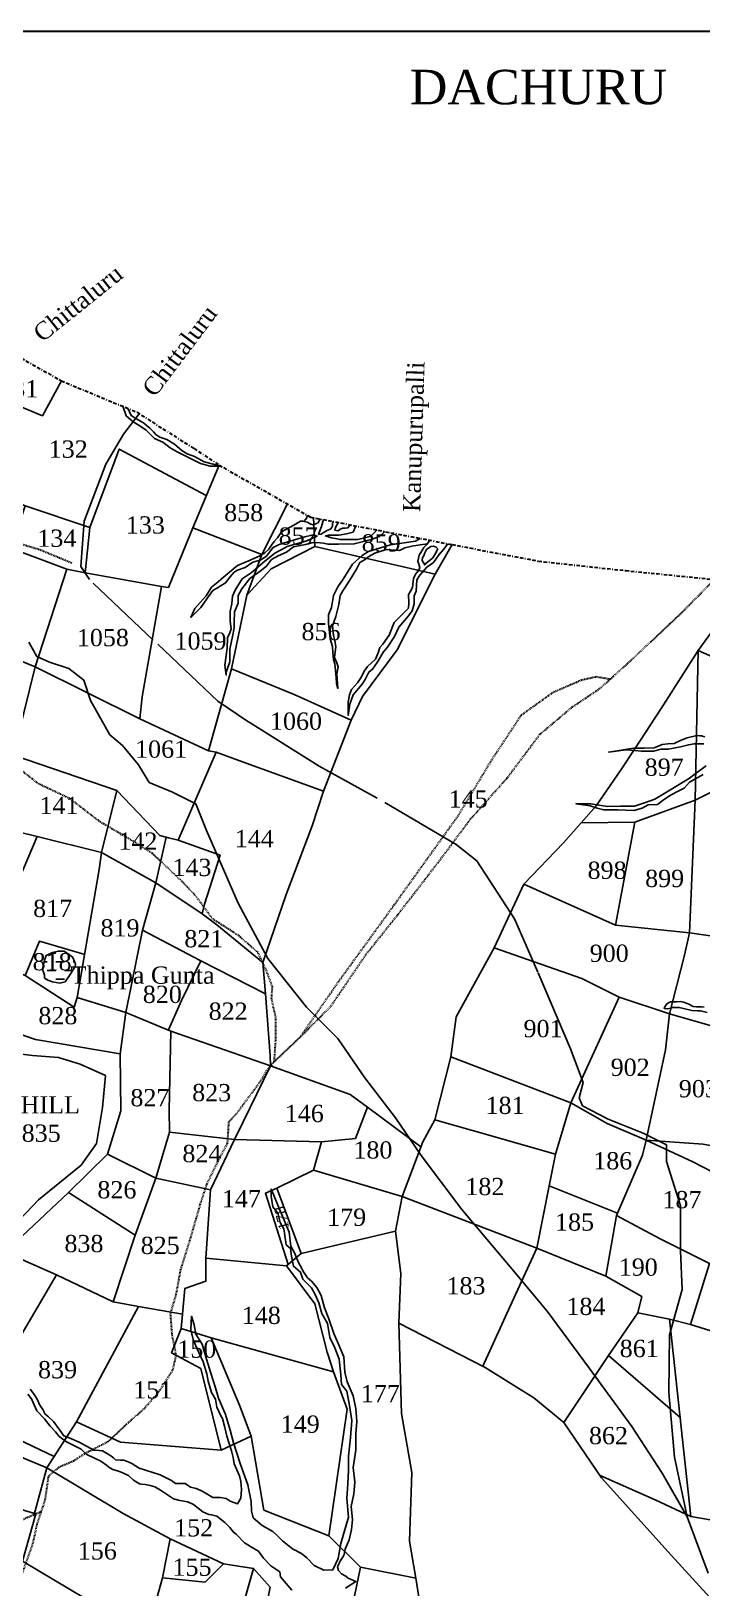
# Model space of a CAD drawing. Header units: inches. Extents: x 36 to 754, y 139 to 910.
# Drawn here: x 316.4 to 413.7, y 684.2 to 910 of the extents above; entities that cross this region are included whole.
import ezdxf

# ---------------------------------------------------------------- set-up
doc = ezdxf.new("R2010")
doc.units = ezdxf.units.IN
doc.header["$MEASUREMENT"] = 0
for name, pattern in [('ACAD_ISO02W100', [15, 12, -3]), ('ACAD_ISO07W100', [3, 0, -3]), ('BORDER', [1.75, 0.5, -0.25, 0.5, -0.25, 0, -0.25])]:
    doc.linetypes.add(name, pattern=pattern)
for name, color, linetype in [('CARTTRACK', 30, 'ACAD_ISO02W100'), ('HILL', 8, 'Continuous'), ('NALA', 4, 'Continuous'), ('SURVEY_BND', 7, 'Continuous'), ('SURVEY_NO', 7, 'Continuous'), ('TEXT', 7, 'Continuous'), ('WATER_BODY', 4, 'Continuous')]:
    doc.layers.add(name, color=color, linetype=linetype)
doc.layers.add('FOOTPATH', color=150, linetype='ACAD_ISO07W100', lineweight=30)
doc.layers.add('VILL_BOUNDARY', color=6, linetype='BORDER', lineweight=30)
doc.styles.get("Standard").update_dxf_attribs({"font": 'TIMES.TTF'})

msp = doc.modelspace()

# ---------------------------------------------------------------- hatches: boundary and pattern name
at = {"layer": 'WATER_BODY'}
h = msp.add_hatch(dxfattribs=at)
h.set_pattern_fill('DASH', color=256, scale=10, style=0)
h.paths.add_polyline_path([(322.09, 773.14), (322.79, 774.3), (322.87, 774.66), (322.73, 775.04), (322.47, 775.61), (321.95, 776.06), (321.19, 776.52), (320.34, 776.54), (319.54, 776.33), (318.59, 775.89), (318.34, 775.25), (318.09, 773.92), (318.38, 773.06), (318.38, 772.64), (318.83, 772.32), (319.54, 772.09), (320.58, 771.92), (321.36, 772.11)])
h.paths.add_polyline_path([(321.32, 770.2), (343.4, 770.2), (343.4, 775.23), (321.32, 775.23)], flags=9)
h.paths.add_polyline_path([(315.99, 773.08), (322.8, 773.08), (322.8, 776.89), (315.99, 776.89)], flags=9)

# ---------------------------------------------------------------- linework, layer by layer
at = {"lineweight": 30}
msp.add_lwpolyline([(36.11, 909.96), (753.74, 909.96), (753.74, 139.44), (36.11, 139.44)], close=True, dxfattribs=at)
at = {"layer": 'CARTTRACK'}
for points in [[(414.62, 686.36), (411.61, 694.49), (409.73, 703.18), (408.92, 712.55), (409.03, 720.91), (410.86, 727.49), (410.64, 733.07), (410.64, 739.61), (408.6, 746.05), (408.58, 748.46), (405.2, 750.15), (400.13, 752.19), (396.39, 754.09), (395.93, 755.26), (396.49, 757.51), (394.65, 762.37), (389.94, 773.5), (386.56, 781.23), (381.08, 789.64), (378.06, 791.99), (366.61, 798.73), (358.22, 803.38), (347.98, 809.77), (343.51, 812.81), (334.14, 821.66), (324.87, 830.42), (323.64, 832.32), (324.1, 838.91), (327.28, 847.17), (329.84, 851.52), (332.11, 854.48)], [(411.61, 694.49), (407.95, 700.85), (403.54, 707.63), (397.42, 716), (391.26, 724.32), (386.15, 730.48), (378.92, 739.06), (372.99, 746.9), (369.28, 752.36), (364.81, 758.19), (360.91, 763.87), (356.39, 768.43), (350.74, 775.47), (346.44, 783.49), (341.88, 794.06), (340.29, 797.92), (336.95, 799.59), (333.56, 800.99), (331.98, 803.57), (329.67, 806.37), (327.86, 807.9), (325.05, 812.9), (324.05, 815.83), (321.88, 817.55), (319.08, 818.45), (317.27, 819.26), (316.1, 821.34)]]:
    msp.add_lwpolyline(points, dxfattribs=at)
at = {"layer": 'FOOTPATH', "ltscale": 0.0001}
for points in [[(322.31, 832.81), (317.72, 834.72), (313.18, 836.09), (309.78, 837.26), (302.54, 840.12), (301.17, 840.52), (297.15, 841.39), (295.65, 841.74), (294.17, 842.32), (292.77, 842.89)], [(351.7, 760.53), (355.53, 764.17), (359.89, 768.52), (365.07, 776.14), (369.61, 781.82), (375.7, 789.7), (380.2, 795.74), (385.47, 801.63), (390.28, 808.04), (394.92, 811.95), (399, 814.69), (404.04, 819.27), (411.34, 826.16), (415.53, 830.44)], [(355.53, 764.17), (361.06, 772.17), (369.11, 783.26), (378.35, 796.14), (383.29, 804.34), (387.58, 810.83), (392.12, 814.08), (396.28, 815.89), (398.36, 816.35), (400.45, 816.01)], [(316.68, 690.6), (317.32, 693.52), (318.48, 696.99), (318.96, 700.41), (320.44, 701.73), (322.56, 702.63), (324.28, 703.74), (327.6, 705.45), (330.3, 707.99), (332.89, 710.26), (335.16, 712.93), (337, 715.83), (337.47, 717.97), (336.89, 720.85), (336.65, 724.02), (337.47, 726.74), (338.13, 730.36), (339.46, 734.58), (340.96, 739.79), (341.89, 742.69), (343.85, 746.71), (344.91, 748.61), (345.12, 751.81), (346.1, 752.81), (349.65, 757.59), (350.66, 759.28), (351.7, 760.53), (351.91, 763.57), (351.91, 766.98), (351.3, 769.68), (351.43, 771.39), (350.53, 773.8), (349.34, 776.33), (346.5, 778.81), (342.77, 781.19), (340.42, 784.41), (338.3, 786.68), (333.97, 790.74), (330.88, 792.7), (326.49, 795.24), (321.98, 798.69), (317.5, 800.8), (313.59, 803.84)], [(273.05, 649.94), (274.12, 653.49), (274.3, 657.75), (274.71, 660.85), (274.65, 664.65), (275.34, 666.45), (276.06, 672.11), (277.1, 676.46), (277.94, 680.36), (278.54, 681.86), (280.42, 683.9), (282.63, 686.56), (284.39, 687.54), (286.12, 687.69), (291.62, 687.9), (295.29, 687.63), (300.06, 688.14), (302.52, 689.04), (308.43, 690.74), (311.33, 692.41), (313.42, 693.45), (315.18, 694.14), (316.85, 694.85), (317.96, 695.33)], [(314.25, 683.76), (316.68, 690.6)]]:
    msp.add_lwpolyline(points, dxfattribs=at)
at = {"layer": 'HILL', "ltscale": 0.0001}
msp.add_lwpolyline([(310.43, 733.65), (312.94, 735.71), (317.47, 740.48), (323.66, 745.5), (325.89, 748.66), (326.78, 753.87), (327.19, 758.5), (323.55, 760.16), (320.39, 761.13), (316.63, 761.41), (313.47, 761.81), (311.94, 761.41), (310.8, 759.59), (309.75, 757.33), (308.82, 749.83), (307.04, 744.82), (305.98, 740.05), (306.02, 735.59), (308.05, 734.17), (309.5, 733.81), (310.43, 733.65)], dxfattribs=at)
at = {"layer": 'NALA'}
for points in [[(329.7, 855.55), (330.21, 854.16), (331.21, 853.3), (332.19, 852.72), (333.09, 852.1), (334.3, 850.88), (335.54, 850.37), (336.61, 849.55), (337.59, 848.96), (339.93, 847.8), (341.01, 847.28), (342.39, 846.86), (343.93, 846.88), (341.53, 847.5), (340.11, 848.27), (339.08, 848.67), (338.3, 849.16), (337.24, 850.04), (336.12, 850.74), (335.11, 851.1), (334.49, 851.47), (334.17, 851.83), (333.65, 852.38), (333.09, 852.83), (332.7, 853.15), (331.59, 853.79), (330.92, 854.22), (330.7, 854.77), (330.46, 855.24)], [(367.73, 837.4), (366.96, 836.65), (365.73, 836.25), (363.3, 835.59), (361.02, 835.57), (359.44, 835.57), (358.82, 835.72), (357.85, 835.78), (357.14, 835.76), (356.21, 835.51), (354.5, 835.19), (353.47, 834.4), (352.24, 833.87), (351.3, 833.36), (350.58, 832.37), (349.65, 831.64), (348.15, 830.59), (346.98, 829.1), (346.45, 828.11), (346.45, 827.02), (345.9, 825.73), (345.86, 824.18), (345.88, 823.44), (345.64, 822.15), (345.24, 820.35), (345.24, 818.51), (344.71, 816.98), (344.73, 816.57), (344.5, 818), (344.84, 820.5), (344.9, 821.99), (345.26, 822.69), (345.45, 823.3), (345.29, 824.42), (345.29, 825.82), (345.54, 826.94), (345.65, 828), (346.03, 828.9), (347.04, 830.52), (348.32, 831.41), (349.29, 832.24), (350.01, 832.84), (351.79, 834.27), (353.15, 834.98), (353.57, 835.21), (356.43, 836.05), (357.24, 836.41), (357.91, 836.73), (357.55, 836.88), (357.13, 836.88), (356.34, 836.69), (355.13, 836.35), (352.42, 835.5), (351.53, 835.08), (350.5, 833.75), (349.63, 833.24), (348.57, 832.94), (347.45, 832.2), (346.34, 831.81), (345.88, 831.52), (345.3, 830.82), (344.63, 829.95), (343.44, 829.25), (342.76, 828.83), (341.93, 827.62), (341.06, 826.39), (340, 825.36), (339.6, 824.94), (340.17, 826.22), (340.92, 827.11), (341.81, 828.08), (342.59, 829.32), (343.57, 830.12), (344.35, 830.76), (345.22, 831.5), (345.81, 832.03), (346.37, 832.48), (348.21, 833.25), (349.59, 833.89), (350.31, 834.31), (350.9, 834.86), (351.3, 835.44), (351.66, 835.97), (352.15, 836.48), (352.72, 837.33), (354.54, 838.32), (355.5, 838.91), (355.82, 838.91), (356.45, 838.77), (357, 838.45), (357.32, 838.38), (358.04, 838.64), (358.35, 839.22)], [(356, 838.87), (356.41, 839.4), (356.46, 839.77)], [(358.81, 839.13), (358.53, 838.13), (358.19, 837.26), (358.11, 836.98), (358.51, 837.02), (358.78, 837.21), (358.78, 837.21), (359.29, 837.49), (359.89, 837.79), (360.12, 838.15), (360.14, 838.41), (360.17, 838.87)], [(363.54, 838.21), (363.13, 837.3), (362.16, 837.04), (361.86, 837), (361.37, 836.9), (361.06, 836.87), (359.51, 836.85), (359.1, 836.77), (359.1, 836.77), (359.97, 836.47), (360.55, 836.39), (361.18, 836.26), (361.71, 836.26), (362.58, 836.26), (362.9, 836.26), (363.81, 836.26), (365.55, 836.68), (365.78, 836.81), (366.6, 837.62)], [(360.96, 838.72), (360.52, 837.87), (360.46, 837.6), (360.97, 837.51), (360.97, 837.51), (361.24, 837.72), (361.65, 837.87), (361.97, 837.89), (362.37, 837.92), (362.72, 838.37)], [(373.92, 835.63), (372.88, 835.46), (371.66, 835.25), (370.65, 835.03), (369.87, 834.66), (367.91, 834.81), (366.3, 834.27), (365.39, 833.77), (364.78, 833.27), (364.08, 832.91), (363.64, 831.92), (362.55, 830.2), (361.65, 828.79), (361.27, 828.13), (361.06, 826.81), (360.61, 825.06), (360.15, 823.74), (360.3, 822.31), (360.48, 821.54), (360.6, 820.71), (360.45, 819.15), (360.79, 818.35), (360.94, 817.77), (360.79, 816.76), (360.93, 814.64), (360.74, 815.37), (360.66, 816.25), (360.48, 818.19), (360.29, 818.84), (360.18, 819.85), (360.15, 820.72), (359.8, 821.82), (359.56, 824.07), (359.55, 825.3), (359.99, 826.36), (360.27, 828.14), (360.89, 829.36), (361.68, 830.49), (363.04, 832.64), (364.45, 833.9), (365.37, 834.48), (367.59, 835.19), (368.53, 835.46), (372.16, 836), (372.85, 836.4)], [(376.88, 835.62), (376.25, 834.8), (375.63, 834.06), (374.81, 832.9), (373.83, 832.23), (372.82, 831.08), (372.38, 830.4), (372.29, 828.73), (371.97, 828.06), (371.97, 826.91), (371.7, 825.88), (371.17, 825.17), (369.76, 823.53), (369.11, 822.15), (368.11, 820.61), (367.52, 819.94), (366.6, 818.38), (365.96, 817.42), (365.4, 817.02), (364.88, 815.95), (364.44, 815.27), (363.14, 813.73), (362.65, 812.36), (362.43, 810.72), (362.4, 812.7), (362.6, 813.7), (362.88, 814.49), (363.77, 815.47), (364.35, 816.32), (364.72, 817.14), (365.21, 817.82), (366.37, 818.87), (366.76, 819.8), (367.01, 820.57), (367.42, 821.07), (368.34, 822.39), (369.09, 824.2), (369.99, 825.14), (371.16, 826.27), (371.21, 827.01), (371.16, 828.24), (371.41, 828.67), (371.73, 829.26), (371.88, 830.57), (372.19, 831.22), (372.65, 831.77), (372.79, 832.16), (372.5, 833.09), (372.72, 833.98), (373.11, 834.61), (373.41, 835.08), (373.59, 835.29), (373.82, 835.49), (374.28, 836.12)], [(414.01, 806.62), (413.18, 806.62), (412.6, 806.62), (411.76, 806.48), (410.63, 806.18), (408.85, 805.82), (407.81, 805.82), (406.7, 805.53), (405.88, 805.53), (404.94, 805.53), (403.98, 805.62), (402.67, 805.73), (400.21, 805.4), (403.78, 805.98), (405.36, 805.98), (406.78, 806.02), (407.95, 806.53), (408.8, 806.63), (409.68, 806.65), (410.73, 807.13), (411.6, 807.47), (412.97, 807.8), (413.42, 807.76), (413.69, 807.75), (414.14, 807.63)], [(413.9, 802.18), (411.91, 801.04), (411.15, 800.18), (410.27, 799.73), (409.18, 799.15), (408.12, 798.45), (407.28, 797.8), (405.91, 797.77), (405.06, 797.27), (403.83, 796.92), (401.55, 797.02), (399.5, 797.02), (398.53, 797.27), (397.53, 797.63), (395.45, 797.92), (397.6, 797.9), (400.05, 797.5), (401.92, 797.57), (403.96, 797.58), (405.56, 798.08), (406.88, 798.57), (409.07, 799.89), (411.92, 801.61), (412.92, 802.42), (414.33, 803.44)], [(414.07, 768.44), (413.67, 768.46), (412.93, 768.46), (412.48, 768.52), (411.81, 768.84), (411.6, 768.97), (411.04, 769.17), (410.58, 769.22), (410.05, 769.21), (409.15, 769.18), (408.64, 768.92), (408.34, 768.47), (408.26, 768.22), (408.65, 768.16), (409.26, 768.28), (409.42, 768.36), (410.05, 768.36), (410.44, 768.36), (411.05, 768.22), (412.28, 767.93), (413.1, 767.89), (413.52, 767.89), (414.47, 767.66)], [(362.01, 684.16), (363.53, 685.15), (362.43, 685.62), (362.06, 685.9), (361.45, 686.23), (361, 686.74), (360.86, 687.27), (361.05, 687.72), (361.31, 688.2), (361.67, 688.76), (361.84, 689.04), (361.98, 689.8), (362.57, 691.2), (362.91, 692.66), (363.02, 694.12), (362.85, 696.02), (363.22, 697.87), (363.39, 699.53), (363.16, 701.66), (363.5, 704.16), (363.53, 706.54), (363.67, 708.36), (363.5, 710.24), (363.16, 712.07), (362.29, 714.11), (361.93, 715.51), (361.76, 717.73), (361.03, 719.56), (360.32, 721.1), (359.62, 723.23), (358.97, 724.8), (358.5, 726.62), (357.88, 727.75), (357.09, 728.7), (356.53, 729.18), (355.94, 730.05), (355.46, 730.98), (355.15, 731.51), (354.67, 732.68), (354.11, 733.77), (353.85, 735.8), (353.15, 737.51), (352.22, 739.7), (351.6, 741.26), (351.24, 742.05), (351.24, 741.01), (351.49, 739.49), (352.19, 738.57), (352.56, 737.2), (353.07, 736.3), (353.21, 735.29), (353.43, 733.97), (354.05, 733.41), (354.19, 732.29), (354.5, 730.86), (355.48, 730.01), (355.85, 728.97), (357.09, 727.72), (357.62, 726.77), (358.16, 725.53), (358.61, 724.01), (359.4, 722.55), (359.76, 720.5), (360.46, 719.02), (361.09, 717.37), (361.37, 715.12), (361.45, 713.69), (362.21, 712.73), (362.6, 710.65), (362.92, 708.48), (362.75, 706), (362.47, 703.31), (362.47, 701.29), (362.38, 699.31), (362.24, 697.15), (362.44, 694.48), (361.37, 690.64), (360.97, 688.45), (360.21, 686.85), (358.87, 686.79), (357.46, 687.47), (356.42, 688.56), (355.65, 689.19), (354.33, 689.86), (352.87, 691.04), (352.16, 691.75), (351.46, 692.39), (349.94, 693.26), (348.62, 694.38), (348.4, 695.4), (348.34, 696.72), (347.86, 699.16), (346.76, 702.27), (345.8, 705.24), (345.27, 707.1), (344.6, 709.37), (343.58, 711.72), (343.19, 713.21), (342.51, 715.37), (341.87, 717.37), (341.22, 719.56), (340.32, 720.98), (340.09, 722.36), (339.7, 723.59), (339.59, 721.63), (339.95, 720.25), (340.46, 718.99), (341.36, 717), (341.92, 715.26), (342.12, 714.17), (342.6, 712.54), (343.16, 711.56), (343.36, 710.43), (343.95, 709.17), (344.2, 708.78), (344.51, 707.49), (344.82, 706.2), (345.13, 705.16), (345.5, 704.09), (345.72, 703.14), (345.86, 702.21), (346.65, 700.44), (346.85, 699.65), (346.96, 698.5), (346.85, 697.24), (346.37, 696.4), (345.27, 696.79), (344.71, 697.18), (343.87, 697.32), (342.77, 697.32), (341.67, 697.97), (341.03, 698.33), (340.38, 698.61), (339.54, 698.81), (338.76, 699.34), (337.38, 699.34), (336.77, 699.76), (335.92, 700.24), (335.16, 700.6), (333.95, 700.97), (332.1, 701.56), (331.03, 702.23), (330.61, 702.43), (329.85, 702.74), (329.4, 702.74), (328.67, 702.77), (328.39, 703.05), (327.83, 703.44), (326.76, 704.06), (326.28, 704.14), (325.55, 704.2), (324.99, 704.48), (324.03, 704.98), (323.38, 705.32), (321.95, 705.97), (321.16, 706.25), (320.57, 707.06), (319.66, 708.32), (318.96, 709.02), (318.48, 709.38), (318.12, 710.06), (317.69, 710.7), (317.36, 711.49), (317.05, 711.94), (316.77, 712.42), (316.26, 713.03)], [(315.92, 712.32), (316.45, 711.64), (317.27, 709.88), (318.37, 708.73), (319.16, 707.66), (319.97, 706.85), (320.51, 706.14), (321.57, 705.41), (323.66, 704.32), (324.41, 703.62), (325.71, 702.97), (326.55, 702.58), (327.34, 702.02), (327.84, 701.62), (328.29, 701.4), (329.11, 701.12), (329.5, 700.98), (330.54, 700.53), (331.29, 699.84), (332.13, 699.3), (332.44, 699.27), (332.95, 699.22), (333.71, 699.05), (334.38, 698.85), (335.17, 698.38), (336.49, 697.51), (337.08, 697.14), (337.98, 696.89), (338.57, 696.8), (339.13, 696.69), (339.97, 696.3), (341.32, 695.26), (342.2, 694.87), (342.59, 694.81), (343.35, 694.61), (344.53, 693.71), (345.26, 692.96), (345.77, 692.28), (346.16, 692), (347.38, 690.72), (348.73, 689.9), (349.38, 689.54), (350.14, 688.53), (351.21, 687.41), (352.5, 686.53), (352.61, 685.83), (354.24, 683.9)]]:
    msp.add_lwpolyline(points, dxfattribs=at)
msp.add_lwpolyline([(375.42, 834.89), (374.98, 834.05), (374.69, 833.59), (373.69, 832.74), (373.53, 832.55), (373.14, 833.18), (373.19, 833.63), (373.38, 833.86), (373.51, 834.3), (373.77, 834.81), (374.38, 835.22), (374.79, 835.27), (375.19, 835.14)], close=True, dxfattribs=at)
at = {"layer": 'SURVEY_BND'}
for points in [[(315.56, 841.1), (307.31, 844.7), (313.9, 855.92), (318.06, 854.18), (320.81, 859.25)], [(339.87, 837.93), (336.34, 829.29), (335.31, 829.42), (324.25, 831.39), (324.92, 837.97), (329.2, 849.34), (341.82, 842.6)], [(349.87, 834.05), (339.87, 837.93), (343.68, 847.03)], [(324.92, 837.97), (315.56, 841.1), (313.47, 834.98)], [(347.69, 828.19), (349.87, 834.05), (353.59, 841.4)], [(317.02, 817.78), (307.04, 821.84), (299.99, 824.6), (300.89, 828.43), (294, 834.11), (295.96, 838.93), (310.54, 828.84), (313.47, 834.98), (321.62, 831.94)], [(357.6, 835.21), (357.4, 839.41)], [(375.03, 831.22), (377.48, 835.5)], [(362.83, 810.04), (364.48, 813.48), (369.54, 820.22), (375.03, 831.22), (367.23, 832.98), (357.6, 835.21), (351.22, 831.98), (347.69, 828.19), (345.49, 817.46)], [(332.19, 810.21), (317.02, 817.78), (321.62, 831.94), (324.25, 831.39)], [(335.31, 829.42), (332.54, 813.41), (332.19, 810.21), (342.17, 805.59)], [(369.76, 722.6), (370.03, 729.8), (369.28, 735.94), (370.25, 740.95), (373.23, 748.9), (374.96, 752.09), (377.31, 761.22), (378.07, 767.02), (383.59, 777.03), (387.89, 786.26), (393.63, 792.26), (398.4, 797.62), (402.01, 802.87), (403.99, 805.9), (407.82, 811.75), (413.19, 820.13), (418.27, 827.13), (418.04, 830.19)], [(412.77, 798.44), (413.19, 820.13), (425.96, 814.51), (420.56, 802.33)], [(305.34, 803.1), (311.43, 800.21), (313.85, 804.98), (315.34, 811.1), (317.02, 817.78)], [(358.83, 799.76), (362.83, 810.04), (354.57, 813.76), (345.49, 817.46), (342.17, 805.59), (343.24, 805.4)], [(313.85, 804.98), (328.85, 799.82), (335.07, 793.3), (336.33, 792.96), (337.74, 792.65)], [(350.02, 774.89), (353.44, 784.74), (357.21, 794.74), (358.83, 799.76), (347.06, 803.99), (343.24, 805.4), (337.74, 792.65), (343.84, 790.44), (341.55, 783.38), (341.22, 781.94)], [(420.72, 792.4), (420.56, 802.33), (412.77, 798.44), (411.92, 779.2)], [(326.64, 790.84), (317.28, 793.15), (312.16, 794.45), (311.43, 800.21)], [(334.53, 786.46), (326.64, 790.84), (328.85, 799.82)], [(403.98, 795.25), (412.77, 798.44)], [(401.2, 780.33), (403.98, 795.25), (396.21, 795.15)], [(315.57, 773.01), (310.03, 775.43), (314.61, 786.8), (317.28, 793.15)], [(336, 793.05), (334.53, 786.46)], [(330.17, 767.65), (323.12, 769.84), (326.29, 788.37), (326.64, 790.84)], [(350.44, 770.36), (350.02, 774.89), (343.35, 780.38), (341.22, 781.94), (334.53, 786.46), (332.6, 779.61), (341.04, 775.12)], [(409.01, 767.44), (411.21, 775.94), (411.92, 779.2), (401.2, 780.33), (387.89, 786.26)], [(332.6, 779.61), (330.17, 767.65)], [(433.96, 770.79), (422.81, 777.65), (411.92, 779.2)], [(323.12, 769.84), (322.67, 768.44), (315.57, 773.01), (317.62, 777.99), (324.19, 776.08)], [(401.74, 769.86), (396.3, 772.56), (383.59, 777.03)], [(351.16, 759.89), (336.69, 764.96), (336.34, 765.11), (338.21, 769.39), (341.04, 775.12), (350.44, 770.36), (351.09, 761.43), (351.16, 759.89)], [(394.69, 754.57), (401.74, 769.86), (409.01, 767.44)], [(409.01, 767.44), (401.74, 769.86)], [(329.32, 761.65), (317.05, 763.73), (310.69, 765.89), (310.95, 769.42)], [(327.49, 747.09), (329.41, 753.4), (329.32, 761.65), (330.17, 767.65), (336.69, 764.96), (336.43, 753.47), (336.47, 750.3)], [(405.66, 749.12), (408.45, 762.24), (409.01, 767.44), (423.75, 763.23)], [(394.69, 754.57), (377.31, 761.22)], [(365.2, 753.93), (362.68, 755.78), (351.16, 759.89), (347.18, 751.78), (345.92, 749.22), (358.53, 748.87)], [(391.56, 742.51), (392.5, 747.1), (394.69, 754.57), (400, 751.55), (405.66, 749.12)], [(357.39, 744.78), (358.53, 748.87), (363.47, 749.4), (365.2, 753.93), (372.95, 748.16)], [(392.5, 747.1), (380.47, 750.52), (374.96, 752.09)], [(342.42, 741.95), (345.92, 749.22), (336.47, 750.3), (334.51, 743.63)], [(401.35, 738.23), (405.11, 746.97), (405.66, 749.12)], [(419.89, 742.13), (412.4, 746.01), (405.66, 749.12), (413.89, 748.55), (432.57, 745.02)], [(321.82, 741.53), (327.49, 747.09), (334.51, 743.63)], [(341.78, 732.03), (342.42, 741.95), (334.51, 743.63), (331.49, 735.38), (328.34, 725.67), (331.98, 725.02)], [(352.08, 742.16), (357.39, 744.78), (370.25, 740.95)], [(328.34, 725.67), (320.1, 729.63), (312.63, 732.89), (321.82, 741.53), (331.49, 735.38)], [(355.58, 732.7), (352.08, 742.16), (350.41, 741.43), (353.71, 731.11)], [(389.8, 733.48), (370.25, 740.95)], [(389.8, 733.48), (391.56, 742.51), (401.49, 738.55)], [(404.43, 724.08), (405.02, 726.44), (399.78, 729.43), (401.35, 738.23), (407.68, 734.85), (414.83, 731.24)], [(353.47, 730.9), (355.58, 732.7), (369.28, 735.94)], [(338.39, 723.89), (338.71, 727.62), (341.78, 728.7), (341.78, 732.03), (353.47, 730.9), (357.59, 725.4), (359.36, 718.4), (360.26, 715.53)], [(381.93, 716.34), (386.2, 725.69), (389.8, 733.48), (399.78, 729.43)], [(304.65, 719.06), (300.83, 708.62), (307.29, 706.34), (308.3, 709.16), (314.97, 720.86), (320.1, 729.63)], [(428.1, 717.19), (419.23, 720.2), (412.08, 722.4), (414.83, 731.24), (424.66, 728.99), (428.98, 727.8)], [(323.02, 708.31), (331.98, 725.02), (338.39, 723.89), (338.17, 721.82)], [(405.19, 653.54), (395.6, 659.24), (388.1, 663.91), (382.11, 668.58), (376.21, 669.26), (374.36, 672.19), (372.25, 685.64), (371.32, 690.99), (371.67, 700.95), (370.15, 709.52), (369.76, 722.6), (382.27, 716.16), (389.36, 711.76), (393.71, 708.2), (399.18, 700.15), (409.27, 688.93), (418.52, 678.85), (423.63, 673.23)], [(400.17, 717.89), (404.43, 724.08), (409.02, 723.17)], [(423.7, 692.6), (412.13, 694.55), (410.52, 709.32), (409.02, 723.17), (412.08, 722.4)], [(348.32, 706.19), (343.97, 704.19), (341.05, 716), (336.8, 718.31), (338.17, 721.82), (342.55, 720.48)], [(364.18, 687.21), (359.6, 691.77), (362.28, 710.11), (360.26, 715.53), (342.55, 720.48), (346.66, 710.7), (348.32, 706.19), (350.18, 695.48), (359.6, 691.77)], [(393.71, 708.2), (400.17, 717.89), (410.56, 708.93)], [(319.74, 703.24), (308.16, 708.76)], [(318.69, 701.63), (323.02, 708.31), (329.4, 705.36), (343.97, 704.19)], [(318.69, 701.63), (307.29, 706.34)], [(315.15, 688.06), (317.1, 694.96), (297.72, 700.67), (295.36, 694.06), (307.08, 690.35)], [(316.85, 694.85), (318.69, 701.63), (329.78, 694.99), (336.59, 691.34)], [(412.13, 694.55), (406.93, 697), (398.95, 700.49)], [(335.47, 685.69), (336.59, 691.34), (344.33, 687.68)], [(332.61, 669.64), (319.35, 674.91), (312.73, 672.13), (314.45, 682.93), (315.15, 688.06), (324.28, 682.69), (333.24, 677.68)], [(348.68, 687.03), (344.33, 687.68), (341.65, 685.06), (335.47, 685.69), (333.24, 677.68)], [(344.42, 673.14), (347.07, 681.43), (348.68, 687.03), (351.12, 684.31), (350.44, 681), (357.5, 673.99)], [(373.68, 656.01), (370.27, 659.52), (370.19, 661.73), (366.82, 663.36), (365.63, 671.48), (360.18, 674.46), (361.59, 680.65), (363.05, 681.6), (364.18, 687.21), (372.25, 685.64)]]:
    msp.add_lwpolyline(points, dxfattribs=at)
at = {"layer": 'VILL_BOUNDARY'}
msp.add_lwpolyline([(315.01, 862.53), (320.81, 859.25), (331.79, 854.68), (340.06, 849.43), (343.68, 847.03), (356.95, 839.49), (377.48, 835.5), (390.02, 833.1), (402.67, 831.73), (418.04, 830.19)], dxfattribs=at)
at = {"layer": 'WATER_BODY'}
msp.add_lwpolyline([(322.79, 774.3), (322.09, 773.14), (321.36, 772.11), (320.58, 771.92), (319.54, 772.09), (318.83, 772.32), (318.38, 772.64), (318.38, 773.06), (318.09, 773.92), (318.34, 775.25), (318.59, 775.89), (319.54, 776.33), (320.34, 776.54), (321.19, 776.52), (321.95, 776.06), (322.47, 775.61), (322.73, 775.04), (322.87, 774.66)], close=True, dxfattribs=at)

# ---------------------------------------------------------------- texts
at = {"layer": 'SURVEY_NO'}
for s, p in [('131', (311.79, 856.84)), ('132', (318.97, 848.1)), ('858', (344.42, 838.89)), ('134', (317.32, 835.18)), ('133', (330.16, 837.1)), ('857', (352.33, 835.49)), ('859', (364.37, 834.5)), ('856', (355.64, 821.63)), ('1058', (323.05, 820.76)), ('1059', (337.22, 820.27)), ('1060', (351.07, 808.65)), ('1061', (331.5, 804.59)), ('897', (405.42, 801.97)), ('145', (376.99, 797.36)), ('141', (317.63, 796.42)), ('142', (329.08, 791.25)), ('144', (345.96, 791.62)), ('143', (336.92, 787.44)), ('898', (397.14, 787.03)), ('899', (405.49, 785.84)), ('817', (316.71, 781.49)), ('819', (326.48, 778.67)), ('821', (338.64, 777.1)), ('900', (397.45, 774.99)), ('818', (316.63, 773.76)), ('Thippa Gunta', (322.16, 771.82)), ('820', (332.62, 769.03)), ('828', (317.47, 765.94)), ('822', (342.17, 766.59)), ('901', (387.85, 764.06)), ('902', (400.49, 758.45)), ('827', (330.82, 754.04)), ('823', (339.78, 754.78)), ('903', (410.38, 755.35)), ('HILL', (314.9, 753.01)), ('146', (353.21, 751.76)), ('181', (382.34, 752.93)), ('835', (315.05, 748.9)), ('824', (338.36, 745.94)), ('180', (363.17, 746.46)), ('186', (397.96, 744.9)), ('826', (326.03, 740.69)), ('182', (379.41, 741.16)), ('147', (344.09, 739.39)), ('187', (408, 739.26)), ('179', (359.36, 736.71)), ('185', (392.42, 736.01)), ('838', (321.25, 732.89)), ('825', (332.31, 732.62)), ('190', (401.66, 729.48)), ('183', (376.67, 726.77)), ('148', (346.98, 722.48)), ('184', (394.07, 723.78)), ('861', (401.8, 717.68)), ('150', (337.62, 717.59)), ('839', (317.42, 714.6)), ('151', (331.24, 711.68)), ('177', (364.24, 711.13)), ('149', (352.62, 706.71)), ('862', (397.34, 705.04)), ('152', (337.16, 691.67)), ('156', (323.19, 688.32)), ('155', (336.93, 685.96))]:
    msp.add_text(s, height=2.5, dxfattribs=at).set_placement(p)
msp.add_text('178', height=1.5, rotation=103.4458, dxfattribs=at).set_placement((353.89, 736.36))
at = {"layer": 'TEXT'}
msp.add_text('DACHURU', height=5, dxfattribs=at).set_placement((371.35, 899.35))
for s, rotation, p in [('Chittaluru', 38.6878, (318.02, 864.75)), ('Chittaluru', 52.9724, (334.35, 856.75)), ('Kanupurupalli', 88.304, (372.85, 840.19))]:
    msp.add_text(s, height=2.5, rotation=rotation, dxfattribs=at).set_placement(p)

doc.saveas('drawing.dxf')
